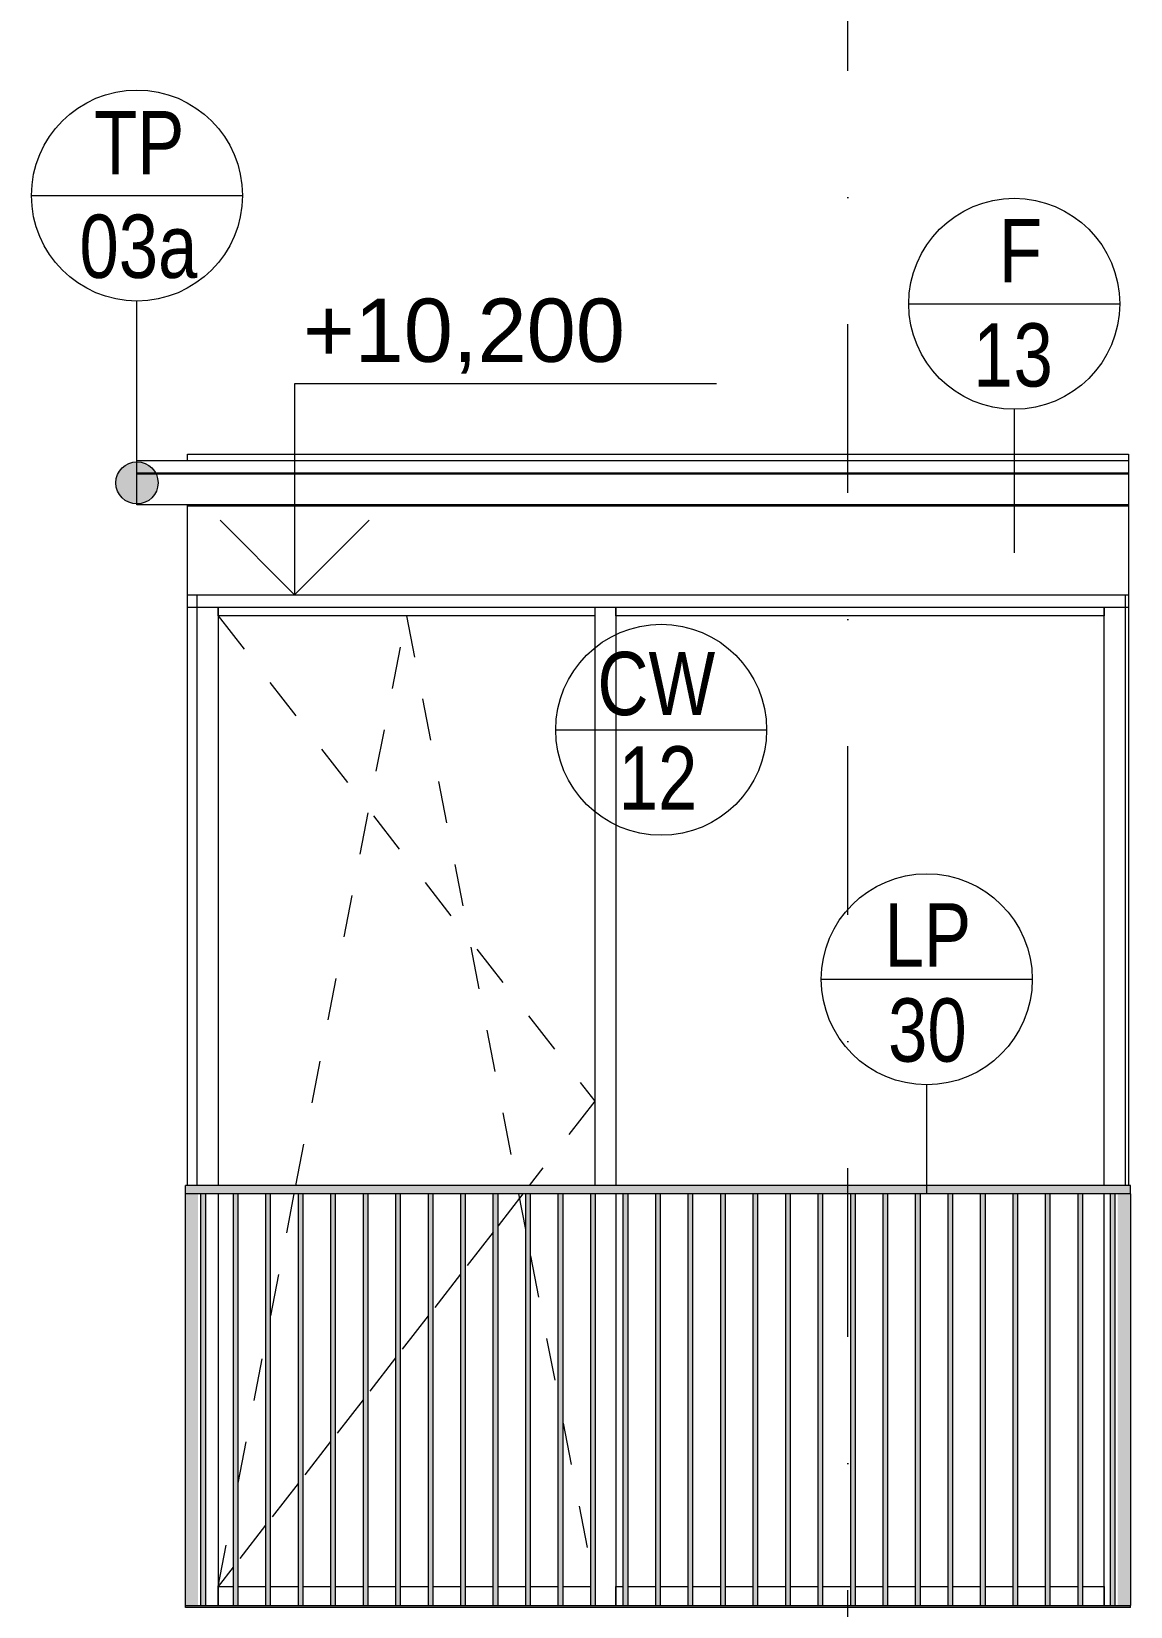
# Model space of a CAD drawing. Header units: millimetres. Extents: x -9129 to 220959, y -4760 to 72638.
# Drawn here: x 14414 to 17019, y 7803 to 11535 of the extents above; entities that cross this region are included whole.
import ezdxf

# ---------------------------------------------------------------- set-up
doc = ezdxf.new("R2010")
doc.units = ezdxf.units.MM
doc.linetypes.add('HA_Dash_2mm-S1mm', pattern=[200, 100, -100])
doc.linetypes.add('HA_DashDot_10mm-S3mm', pattern=[1000, 400, -300, 0, -300])
for name, color, linetype, lineweight in [('A-DETL-____-THIN', 9, 'Continuous', 9), ('A-DOOR-____-OTLN', 9, 'Continuous', 9), ('A-FLOR-HRAL-IDEN', 9, 'Continuous', 9), ('A-FLOR-HRAL-OTLN', 9, 'Continuous', 9), ('A-GENM-____-IDEN', 9, 'Continuous', 9), ('A-GENM-____-OTLN', 9, 'Continuous', 9), ('A-GLAZ-CURT-OTLN', 9, 'Continuous', 5), ('A-GLAZ-CWMG-OTLN', 9, 'Continuous', 5), ('A-ROOF-____-OTLN', 9, 'Continuous', 9), ('A-WALL-____-IDEN', 9, 'Continuous', 9), ('A-WALL-____-OTLN', 9, 'Continuous', 9), ('G-____-____-DIMS', 9, 'Continuous', 5), ('G-____-____-TEXT', 9, 'Continuous', 5), ('S-GRID-____-OTLN', 9, 'Continuous', 5)]:
    doc.layers.add(name, color=color, linetype=linetype, lineweight=lineweight)
doc.styles.add('Arial_1', font='arial.ttf', dxfattribs={"height": 150})
doc.styles.add('Arial_2', font='arial.ttf', dxfattribs={"width": 0.8, "height": 150})

# ---------------------------------------------------------------- blocks, each defined once
blk = doc.blocks.new('Railing - 40 x12 mm-1449025-D_pohled jižní_DPS pohled')
at = {"layer": 'A-FLOR-HRAL-OTLN'}
blk.add_hatch(color=256, dxfattribs=at).paths.add_polyline_path([(-1280.8, 4655), (-1280.8, 5630), (-1310.8, 5630), (-1310.8, 4655)])
at = {"layer": 'A-FLOR-HRAL-OTLN', "color": 7}
blk.add_line((-1280.8, 5630), (-1280.8, 4655), dxfattribs=at)
blk = doc.blocks.new('Railing - 40 x12 mm-V1-D_pohled jižní_DPS pohled')
at = {"layer": 'A-FLOR-HRAL-OTLN'}
blk.add_hatch(color=256, dxfattribs=at).paths.add_polyline_path([(-1310.8, 4655), (-1310.8, 5630), (-1322.8, 5630), (-1322.8, 4655)])
at = {"layer": 'A-FLOR-HRAL-OTLN', "color": 7}
for p, q in [((-1310.8, 5630), (-1322.8, 5630)), ((-1322.8, 5630), (-1322.8, 4655)), ((-1310.8, 4655), (-1310.8, 5630)), ((-1322.8, 4655), (-1310.8, 4655))]:
    blk.add_line(p, q, dxfattribs=at)
blk = doc.blocks.new('Railing - 40 x12 mm-V2-D_pohled jižní_DPS pohled')
at = {"layer": 'A-FLOR-HRAL-OTLN'}
blk.add_hatch(color=256, dxfattribs=at).paths.add_polyline_path([(-5480.8, 4655), (-5480.8, 5630), (-5510.8, 5630), (-5510.8, 4655)])
at = {"layer": 'A-FLOR-HRAL-OTLN', "color": 7}
blk.add_line((-5510.8, 4655), (-5510.8, 5630), dxfattribs=at)
blk = doc.blocks.new('Railing - Railing-1448919-D_pohled jižní_DPS pohled')
at = {"layer": 'A-FLOR-HRAL-OTLN'}
blk.add_hatch(color=256, dxfattribs=at).paths.add_polyline_path([(15637.3, 7800), (17019.3, 7800), (17019.3, 7805), (14779.3, 7805), (14779.3, 7800), (15371.7, 7800)])
at = {"layer": 'A-FLOR-HRAL-OTLN', "color": 7}
for p, q in [((14779.3, 7800), (14779.3, 7805)), ((14779.3, 7805), (17019.3, 7805)), ((17019.3, 7800), (17019.3, 7805)), ((17019.3, 7800), (14779.3, 7800))]:
    blk.add_line(p, q, dxfattribs=at)
for name, p in [('Railing - 40 x12 mm-V2-D_pohled jižní_DPS pohled', (20290, 3150)), ('Railing - 40 x12 mm-V1-D_pohled jižní_DPS pohled', (16138, 3150)), ('Railing - 40 x12 mm-V1-D_pohled jižní_DPS pohled', (16215, 3150)), ('Railing - 40 x12 mm-V1-D_pohled jižní_DPS pohled', (16292, 3150)), ('Railing - 40 x12 mm-V1-D_pohled jižní_DPS pohled', (16369, 3150)), ('Railing - 40 x12 mm-V1-D_pohled jižní_DPS pohled', (16446, 3150)), ('Railing - 40 x12 mm-V1-D_pohled jižní_DPS pohled', (16523, 3150)), ('Railing - 40 x12 mm-V1-D_pohled jižní_DPS pohled', (16600, 3150)), ('Railing - 40 x12 mm-V1-D_pohled jižní_DPS pohled', (16677, 3150)), ('Railing - 40 x12 mm-V1-D_pohled jižní_DPS pohled', (16754, 3150)), ('Railing - 40 x12 mm-V1-D_pohled jižní_DPS pohled', (16831, 3150)), ('Railing - 40 x12 mm-V1-D_pohled jižní_DPS pohled', (16908, 3150)), ('Railing - 40 x12 mm-V1-D_pohled jižní_DPS pohled', (16985, 3150)), ('Railing - 40 x12 mm-V1-D_pohled jižní_DPS pohled', (17062, 3150)), ('Railing - 40 x12 mm-V1-D_pohled jižní_DPS pohled', (17139, 3150)), ('Railing - 40 x12 mm-V1-D_pohled jižní_DPS pohled', (17216, 3150)), ('Railing - 40 x12 mm-V1-D_pohled jižní_DPS pohled', (17293, 3150)), ('Railing - 40 x12 mm-V1-D_pohled jižní_DPS pohled', (17370, 3150)), ('Railing - 40 x12 mm-V1-D_pohled jižní_DPS pohled', (17447, 3150)), ('Railing - 40 x12 mm-V1-D_pohled jižní_DPS pohled', (17524, 3150)), ('Railing - 40 x12 mm-V1-D_pohled jižní_DPS pohled', (17601, 3150)), ('Railing - 40 x12 mm-V1-D_pohled jižní_DPS pohled', (17678, 3150)), ('Railing - 40 x12 mm-V1-D_pohled jižní_DPS pohled', (17755, 3150)), ('Railing - 40 x12 mm-V1-D_pohled jižní_DPS pohled', (17832, 3150)), ('Railing - 40 x12 mm-V1-D_pohled jižní_DPS pohled', (17909, 3150)), ('Railing - 40 x12 mm-V1-D_pohled jižní_DPS pohled', (17986, 3150)), ('Railing - 40 x12 mm-V1-D_pohled jižní_DPS pohled', (18063, 3150)), ('Railing - 40 x12 mm-V1-D_pohled jižní_DPS pohled', (18140, 3150)), ('Railing - 40 x12 mm-V1-D_pohled jižní_DPS pohled', (18217, 3150)), ('Railing - 40 x12 mm-V1-D_pohled jižní_DPS pohled', (18294, 3150)), ('Railing - 40 x12 mm-1449025-D_pohled jižní_DPS pohled', (18300, 3150))]:
    blk.add_blockref(name, p)
blk = doc.blocks.new('Top Rail Type - Top Rail_Internal_-1449002-D_pohled jižní_DPS pohled')
at = {"layer": 'A-FLOR-HRAL-OTLN'}
blk.add_hatch(color=256, dxfattribs=at).paths.add_polyline_path([(16168.6, 8780), (17019.3, 8780), (17019.3, 8800), (14779.3, 8800), (14779.3, 8780), (15637.3, 8780)])
at = {"layer": 'A-FLOR-HRAL-OTLN', "color": 7}
for p, q in [((14779.3, 8780), (14779.3, 8800)), ((17019.3, 8800), (14779.3, 8800)), ((17019.3, 8780), (14779.3, 8780)), ((17019.3, 8780), (17019.3, 8800))]:
    blk.add_line(p, q, dxfattribs=at)
blk = doc.blocks.new('Systémový panel - Sklo-1655971-D_pohled jižní_DPS pohled')
at = {"layer": 'A-GLAZ-CURT-OTLN', "color": 250}
for p, q in [((1641.8, 10150), (484.3, 10150)), ((484.3, 10150), (484.3, 8800)), ((1641.8, 8800), (1641.8, 10150)), ((484.3, 8780), (484.3, 7850)), ((1641.8, 7850), (1641.8, 8780)), ((484.3, 7850), (501.3, 7850)), ((513.3, 7850), (578.3, 7850)), ((590.3, 7850), (655.3, 7850)), ((667.3, 7850), (732.3, 7850)), ((744.3, 7850), (809.3, 7850)), ((821.3, 7850), (886.3, 7850)), ((898.3, 7850), (963.3, 7850)), ((975.3, 7850), (1040.3, 7850)), ((1052.3, 7850), (1117.3, 7850)), ((1129.3, 7850), (1194.3, 7850)), ((1206.3, 7850), (1271.3, 7850)), ((1283.3, 7850), (1348.3, 7850)), ((1360.3, 7850), (1425.3, 7850)), ((1437.3, 7850), (1502.3, 7850)), ((1514.3, 7850), (1579.3, 7850)), ((1591.3, 7850), (1641.8, 7850))]:
    blk.add_line(p, q, dxfattribs=at)
blk = doc.blocks.new('Obdélníková příčel - 50x70mm EXT-1691940-D_pohled jižní_DPS pohled')
at = {"layer": 'A-GLAZ-CWMG-OTLN', "color": 250}
for p, q in [((-458.2, 10150), (-458.2, 10170)), ((434.3, 10170), (434.3, 10150)), ((434.3, 10150), (-458.2, 10150))]:
    blk.add_line(p, q, dxfattribs=at)
blk = doc.blocks.new('Obdélníková příčel - 50x70mm EXT-1655972-D_pohled jižní_DPS pohled')
at = {"layer": 'A-GLAZ-CWMG-OTLN', "color": 250}
for p, q in [((484.3, 7805), (484.3, 7850)), ((484.3, 7850), (501.3, 7850)), ((513.3, 7850), (578.3, 7850)), ((590.3, 7850), (655.3, 7850)), ((667.3, 7850), (732.3, 7850)), ((744.3, 7850), (809.3, 7850)), ((821.3, 7850), (886.3, 7850)), ((898.3, 7850), (963.3, 7850)), ((975.3, 7850), (1040.3, 7850)), ((1052.3, 7850), (1117.3, 7850)), ((1129.3, 7850), (1194.3, 7850)), ((1206.3, 7850), (1271.3, 7850)), ((1283.3, 7850), (1348.3, 7850)), ((1360.3, 7850), (1425.3, 7850)), ((1437.3, 7850), (1502.3, 7850)), ((1514.3, 7850), (1579.3, 7850)), ((1591.3, 7850), (1641.8, 7850)), ((1641.8, 7850), (1641.8, 7805))]:
    blk.add_line(p, q, dxfattribs=at)
blk = doc.blocks.new('Obdélníková příčel - 50x70mm EXT-1479396-D_pohled jižní_DPS pohled')
at = {"layer": 'A-GLAZ-CWMG-OTLN', "color": 250}
for p, q in [((-458.2, 10170), (-458.2, 8800)), ((-458.2, 8780), (-458.2, 7805))]:
    blk.add_line(p, q, dxfattribs=at)
blk = doc.blocks.new('Obdélníková příčel - 50x70mm EXT-1479397-D_pohled jižní_DPS pohled')
at = {"layer": 'A-GLAZ-CWMG-OTLN', "color": 250}
for p, q in [((1641.8, 8800), (1641.8, 10170)), ((1641.8, 7805), (1641.8, 8780))]:
    blk.add_line(p, q, dxfattribs=at)
blk = doc.blocks.new('ABMV_CW_Single_Swing_Generic - Ex_Glass_SKLOPNE-1691942-D_pohled jižní_DPS pohled')
at = {"layer": 'A-DOOR-____-OTLN', "color": 250, "linetype": 'HA_Dash_2mm-S1mm', "lineweight": 5}
for p, q in [((-458.2, 10150), (434.3, 9000)), ((-273.9, 8800), (-11.9, 10150)), ((-11.9, 10150), (250, 8800)), ((434.3, 9000), (279.1, 8800)), ((-333.7, 8491.4), (-277.7, 8780)), ((263.6, 8780), (205.3, 8704.9)), ((253.9, 8780), (270.3, 8695.5)), ((193.3, 8689.4), (128.3, 8605.6)), ((282.3, 8633.7), (347.3, 8298.7)), ((116.3, 8590.2), (51.3, 8506.4)), ((39.3, 8491), (-25.7, 8407.2)), ((-410.7, 8094.5), (-345.7, 8429.6)), ((-37.7, 8391.8), (-102.7, 8308)), ((-114.7, 8292.5), (-179.7, 8208.8)), ((359.3, 8236.8), (424.3, 7901.8)), ((-191.7, 8193.3), (-256.7, 8109.6)), ((-268.7, 8094.1), (-333.7, 8010.4)), ((-458.2, 7850), (-422.7, 8032.7)), ((-345.7, 7994.9), (-410.7, 7911.1)), ((-422.7, 7895.7), (-458.2, 7850))]:
    blk.add_line(p, q, dxfattribs=at)
blk = doc.blocks.new('Obdélníková příčel - 50x70mm EXT-1655973-D_pohled jižní_DPS pohled')
at = {"layer": 'A-GLAZ-CWMG-OTLN', "color": 250}
for p, q in [((484.3, 10150), (484.3, 10170)), ((1641.8, 10170), (1641.8, 10150)), ((1641.8, 10150), (484.3, 10150))]:
    blk.add_line(p, q, dxfattribs=at)
blk = doc.blocks.new('Obdélníková příčel - 50x70mm EXT-1691941-D_pohled jižní_DPS pohled')
at = {"layer": 'A-GLAZ-CWMG-OTLN', "color": 250}
for p, q in [((-458.2, 7805), (-458.2, 7850)), ((-458.2, 7850), (-422.7, 7850)), ((-410.7, 7850), (-345.7, 7850)), ((-333.7, 7850), (-268.7, 7850)), ((-256.7, 7850), (-191.7, 7850)), ((-179.7, 7850), (-114.7, 7850)), ((-102.7, 7850), (-37.7, 7850)), ((-25.7, 7850), (39.3, 7850)), ((51.3, 7850), (116.3, 7850)), ((128.3, 7850), (193.3, 7850)), ((205.3, 7850), (270.3, 7850)), ((282.3, 7850), (347.3, 7850)), ((359.3, 7850), (424.3, 7850))]:
    blk.add_line(p, q, dxfattribs=at)
blk = doc.blocks.new('Obdélníková příčel - 50x70mm EXT-1479394-D_pohled jižní_DPS pohled')
at = {"layer": 'A-GLAZ-CWMG-OTLN', "color": 250}
for p, q in [((434.3, 10170), (434.3, 8800)), ((484.3, 10170), (484.3, 8800)), ((484.3, 8780), (484.3, 7805))]:
    blk.add_line(p, q, dxfattribs=at)
blk = doc.blocks.new('HA_GM_Gutter_Balcony - HA_GM_Gutter_Facade TP03-1639428-D_pohled jižní_DPS pohled')
at = {"layer": 'A-GENM-____-OTLN', "color": 7}
for p, q in [((14664.3, 10487.9), (14664.3, 10517.7)), ((17014.3, 10517.7), (14664.3, 10517.7)), ((14664.3, 10485.4), (14664.3, 10487.9)), ((17014.3, 10487.9), (14664.3, 10487.9)), ((17014.3, 10517.7), (17014.3, 10487.9)), ((17014.3, 10487.9), (17014.3, 10485.4)), ((14664.3, 10412.7), (14664.3, 10485.4)), ((17014.3, 10485.4), (14664.3, 10485.4)), ((17014.3, 10485.4), (17014.3, 10412.7)), ((17014.3, 10412.7), (14664.3, 10412.7))]:
    blk.add_line(p, q, dxfattribs=at)
blk = doc.blocks.new('TB_Porotherm KPVarioUNI_3000mm - TB_Porotherm KPVarioUNI_3000mm-V30-D_pohled jižní_DPS pohled')
at = {"layer": 'A-GENM-____-OTLN', "color": 7}
blk.add_line((17014.3, 10170), (14784.3, 10170), dxfattribs=at)
blk = doc.blocks.new('185-01_OBJEKT D_Central_rvt-1-D_pohled jižní_DPS pohled')
at = {"layer": 'A-ROOF-____-OTLN', "color": 7}
for p, q in [((14784.3, 10533.4), (17014.3, 10533.4)), ((14784.3, 10517.7), (14784.3, 10533.4)), ((17014.3, 10533.4), (17014.3, 10517.7)), ((14784.3, 8800), (14784.3, 10412.7)), ((17014.3, 10412.7), (17014.3, 8800))]:
    blk.add_line(p, q, dxfattribs=at)
at = {"layer": 'A-WALL-____-OTLN', "color": 7}
for p, q in [((17014.3, 10410), (14784.3, 10410)), ((14784.3, 10200), (17014.3, 10200)), ((14806.8, 8800), (14806.8, 10200)), ((17006.8, 10200), (17006.8, 8800))]:
    blk.add_line(p, q, dxfattribs=at)
at = {"layer": 'A-DOOR-____-OTLN', "lineweight": 9}
blk.add_blockref('ABMV_CW_Single_Swing_Generic - Ex_Glass_SKLOPNE-1691942-D_pohled jižní_DPS pohled', (15315, 0), dxfattribs=at)
at = {"layer": 'A-FLOR-HRAL-OTLN', "lineweight": 9}
for name in ['Top Rail Type - Top Rail_Internal_-1449002-D_pohled jižní_DPS pohled', 'Railing - Railing-1448919-D_pohled jižní_DPS pohled']:
    blk.add_blockref(name, (0, 0), dxfattribs=at)
at = {"layer": 'A-GENM-____-OTLN', "lineweight": 9}
for name in ['HA_GM_Gutter_Balcony - HA_GM_Gutter_Facade TP03-1639428-D_pohled jižní_DPS pohled', 'TB_Porotherm KPVarioUNI_3000mm - TB_Porotherm KPVarioUNI_3000mm-V30-D_pohled jižní_DPS pohled']:
    blk.add_blockref(name, (0, 0), dxfattribs=at)
at = {"layer": 'A-GLAZ-CURT-OTLN', "lineweight": 9}
blk.add_blockref('Systémový panel - Sklo-1655971-D_pohled jižní_DPS pohled', (15315, 0), dxfattribs=at)
at = {"layer": 'A-GLAZ-CWMG-OTLN', "lineweight": 9}
for name in ['Obdélníková příčel - 50x70mm EXT-1691940-D_pohled jižní_DPS pohled', 'Obdélníková příčel - 50x70mm EXT-1479396-D_pohled jižní_DPS pohled', 'Obdélníková příčel - 50x70mm EXT-1479394-D_pohled jižní_DPS pohled', 'Obdélníková příčel - 50x70mm EXT-1655973-D_pohled jižní_DPS pohled', 'Obdélníková příčel - 50x70mm EXT-1479397-D_pohled jižní_DPS pohled', 'Obdélníková příčel - 50x70mm EXT-1691941-D_pohled jižní_DPS pohled', 'Obdélníková příčel - 50x70mm EXT-1655972-D_pohled jižní_DPS pohled']:
    blk.add_blockref(name, (15315, 0), dxfattribs=at)
blk = doc.blocks.new('Spot Elevations - Default-792506-D_pohled jižní_DPS pohled')
at = {"layer": 'G-____-____-DIMS', "lineweight": 9}
for p, q in [((841.9, 2000), (-158.1, 2000)), ((-158.1, 2000), (-158.1, 1500)), ((-334.9, 1676.8), (-158.1, 1500)), ((-158.1, 1500), (18.7, 1676.8))]:
    blk.add_line(p, q, dxfattribs=at)
blk = doc.blocks.new('HA_TAG_GM_Products - Generic-588599-D_pohled jižní_DPS pohled')
at = {"layer": 'A-GENM-____-IDEN'}
blk.add_line((8069.3, 11146.1), (8569.3, 11146.1), dxfattribs=at)
blk.add_circle((8319.3, 11146.1), 250, dxfattribs=at)
blk = doc.blocks.new('HA_TAG_cWA - Default-922888-D_pohled jižní_DPS pohled')
at = {"layer": 'A-WALL-____-IDEN'}
blk.add_line((341.8, 9788.8), (841.8, 9788.8), dxfattribs=at)
blk.add_circle((591.8, 9788.8), 250, dxfattribs=at)
blk = doc.blocks.new('HA_TAG_GM_Railings - Generic-2229991-D_pohled jižní_DPS pohled')
at = {"layer": 'A-FLOR-HRAL-IDEN'}
blk.add_line((18716.5, 6098.2), (19216.5, 6098.2), dxfattribs=at)
blk.add_circle((18966.5, 6098.2), 250, dxfattribs=at)

msp = doc.modelspace()

# ---------------------------------------------------------------- hatches: boundary and pattern name
at = {"layer": 'A-GENM-____-IDEN'}
h = msp.add_hatch(color=256, dxfattribs=at)
edge = h.paths.add_edge_path()
edge.add_arc((14664.3, 10465.2), 50, 0, 360)

# ---------------------------------------------------------------- linework, layer by layer
at = {"layer": 'A-DETL-____-THIN'}
for p, q in [((16493.7, 10889.4), (16993.7, 10889.4)), ((16743.7, 10639.4), (16743.7, 10299.4))]:
    msp.add_line(p, q, dxfattribs=at)
msp.add_circle((16743.7, 10889.4), 250, dxfattribs=at)
at = {"layer": 'A-FLOR-HRAL-IDEN'}
msp.add_line((16536.3, 8780), (16536.3, 9038.8), dxfattribs=at)
at = {"layer": 'A-GENM-____-IDEN'}
msp.add_line((14664.3, 10465.2), (14664.3, 10896.1), dxfattribs=at)
msp.add_circle((14664.3, 10465.2), 50, dxfattribs=at)
at = {"layer": 'S-GRID-____-OTLN', "linetype": 'HA_DashDot_10mm-S3mm', "lineweight": 9}
msp.add_line((16349.3, -1559.8), (16349.3, 15365.8), dxfattribs=at)

# ---------------------------------------------------------------- block references
at = {"lineweight": 5}
msp.add_blockref('185-01_OBJEKT D_Central_rvt-1-D_pohled jižní_DPS pohled', (0, 0), dxfattribs=at)
at = {"layer": 'A-FLOR-HRAL-IDEN'}
msp.add_blockref('HA_TAG_GM_Railings - Generic-2229991-D_pohled jižní_DPS pohled', (-2430.2, 3190.6), dxfattribs=at)
at = {"layer": 'A-GENM-____-IDEN'}
msp.add_blockref('HA_TAG_GM_Products - Generic-588599-D_pohled jižní_DPS pohled', (6345, 0), dxfattribs=at)
at = {"layer": 'A-WALL-____-IDEN'}
msp.add_blockref('HA_TAG_cWA - Default-922888-D_pohled jižní_DPS pohled', (15315, 91.2), dxfattribs=at)
at = {"layer": 'G-____-____-DIMS', "lineweight": 9}
msp.add_blockref('Spot Elevations - Default-792506-D_pohled jižní_DPS pohled', (15196.2, 8700), dxfattribs=at)

# ---------------------------------------------------------------- texts
at = {"layer": 'A-FLOR-HRAL-IDEN', "lineweight": 5, "char_height": 150, "attachment_point": 1, "style": 'Arial_2'}
for s, insert, width in [('LP', (16436.6, 9469), 250.126), ('30', (16444.6, 9243.6), 230.886)]:
    msp.add_mtext(s, dxfattribs=dict(at, insert=insert, width=width))
at = {"layer": 'A-GENM-____-IDEN', "lineweight": 5, "char_height": 150, "attachment_point": 1, "style": 'Arial_2'}
for s, insert, width in [('TP', (14562.3, 11346.3), 256.54), ('03a', (14527.9, 11100.8), 339.915)]:
    msp.add_mtext(s, dxfattribs=dict(at, insert=insert, width=width))
at = {"layer": 'A-WALL-____-IDEN', "lineweight": 5, "char_height": 150, "attachment_point": 1, "style": 'Arial_2'}
for s, insert, width in [('CW', (15755.7, 10064.7), 352.742), ('12', (15806.1, 9841), 230.886)]:
    msp.add_mtext(s, dxfattribs=dict(at, insert=insert, width=width))
at = {"layer": 'G-____-____-TEXT', "color": 7, "lineweight": 9, "char_height": 150, "attachment_point": 1, "style": 'Arial_2'}
for s, insert, width in [('F', (16707.3, 11090.3), 128.27), ('1', (16646.7, 10843.3), 115.443), ('3', (16742, 10843.3), 115.443)]:
    msp.add_mtext(s, dxfattribs=dict(at, insert=insert, width=width))

# ---------------------------------------------------------------- next in the draw order: texts
at = {"layer": 'G-____-____-DIMS', "lineweight": 9, "insert": (15057.8, 10901.8), "char_height": 150, "width": 912.701, "attachment_point": 1, "line_spacing_factor": 0.941778, "style": 'Arial_1', "bg_fill": 3, "box_fill_scale": 1.25, "bg_fill_color": 256, "bg_fill_true_color": 13158600, "bg_fill_transparency": 0}
msp.add_mtext('+10,200', dxfattribs=at)

doc.saveas('drawing.dxf')
